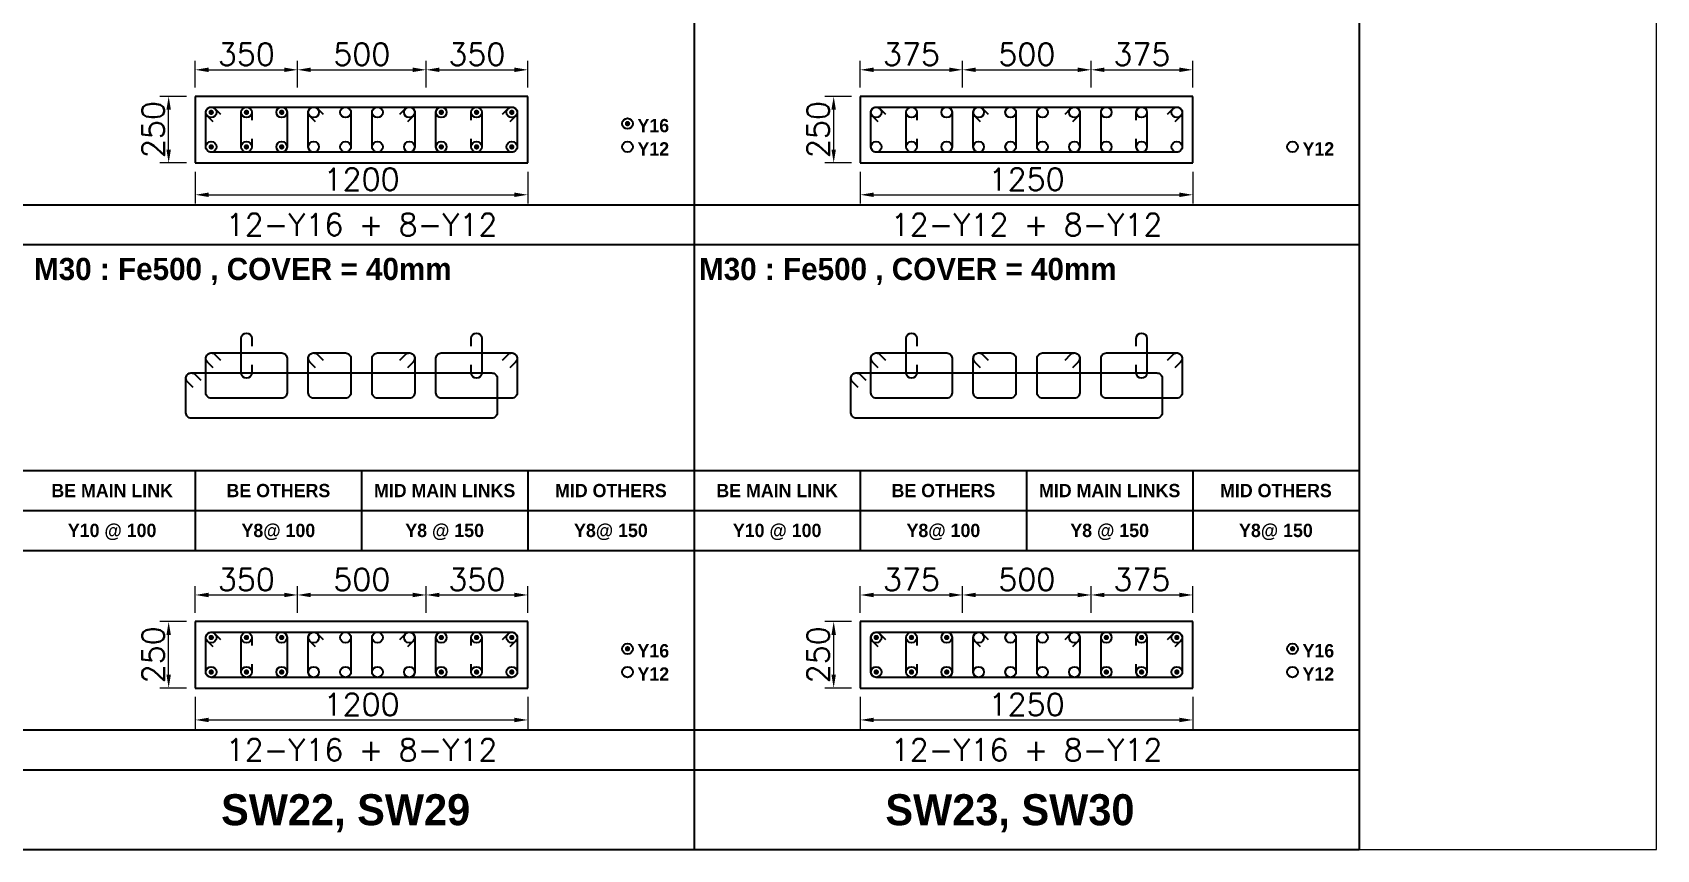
# Model space of a CAD drawing. Header units: millimetres. Extents: x -28707963 to -28231469, y 696001 to 896471.
# Drawn here: x -28260497 to -28242181, y 788796 to 798014 of the extents above; entities that cross this region are included whole.
import ezdxf
from ezdxf.enums import TextEntityAlignment as Align

# ---------------------------------------------------------------- set-up
doc = ezdxf.new("R2010")
doc.units = ezdxf.units.MM
doc.header["$MEASUREMENT"] = 0
doc.header["$PDMODE"] = 34
doc.header["$PDSIZE"] = -8
doc.layers.get('0').update_dxf_attribs({"lineweight": 5})
for name, color, linetype in [('09 COL TEXT-SCH', 2, 'Continuous'), ('14 REINF', 6, 'Continuous'), ('22 TABLE FRAME', 5, 'Continuous'), ('23 STIRRUPS', 5, 'Continuous'), ('SUB TITLE', 3, 'Continuous'), ('TEXT', 4, 'Continuous')]:
    doc.layers.add(name, color=color, linetype=linetype)
doc.layers.add('19 COLUMN', color=1, linetype='Continuous', lineweight=25)
doc.styles.add('adani bold', font='')
doc.styles.add('ROMANS', font='simplex.shx')
doc.styles.get('adani bold').set_extended_font_data('Adani Bold', bold=True)
doc.dimstyles.new('D 50', dxfattribs={"dimscale": 100, "dimtxt": 3, "dimasz": 1.5, "dimexe": 1, "dimexo": 1, "dimgap": 0.5, "dimtad": 1, "dimdec": 0, "dimdsep": 46, "dimtxsty": 'ROMANS', "dimcen": 2.5, "dimclrd": 5, "dimclre": 5, "dimclrt": 4, "dimadec": 0, "dimazin": 0, "dimtfac": 1, "dimtdec": 0, "dimtmove": 0, "dimatfit": 3, "dimfxl": 1, "dimlwd": 0, "dimlwe": 0, "dimarcsym": 0})

# ---------------------------------------------------------------- blocks, each defined once
blk = doc.blocks.new('*D506')
at = {"color": 5, "lineweight": 0, "transparency": 16777216}
for p, q in [((-28258661, 790518), (-28258661, 790158)), ((-28254911, 790518), (-28254911, 790158)), ((-28258511, 790258), (-28255061, 790258))]:
    blk.add_line(p, q, dxfattribs=at)
at = {"color": 5, "transparency": 16777216}
for points in [[(-28258511, 790283), (-28258511, 790233), (-28258661, 790258)], [(-28255061, 790233), (-28255061, 790283), (-28254911, 790258)]]:
    blk.add_solid(points, dxfattribs=at)
at = {"layer": 'Defpoints', "color": 0, "transparency": 16777216}
for p in [(-28258661, 790618), (-28254911, 790618), (-28254911, 790258)]:
    blk.add_point(p, dxfattribs=at)
at = {"color": 4, "transparency": 16777216, "insert": (-28256786, 790433), "char_height": 250, "attachment_point": 5, "style": 'ROMANS'}
blk.add_mtext('1200', dxfattribs=at)
blk = doc.blocks.new('*D507')
at = {"color": 5, "lineweight": 0, "transparency": 16777216}
for p, q in [((-28258761, 791368), (-28259061, 791368)), ((-28258961, 790768), (-28258961, 791218)), ((-28258761, 790618), (-28259061, 790618))]:
    blk.add_line(p, q, dxfattribs=at)
at = {"color": 5, "transparency": 16777216}
for points in [[(-28258936, 791218), (-28258986, 791218), (-28258961, 791368)], [(-28258986, 790768), (-28258936, 790768), (-28258961, 790618)]]:
    blk.add_solid(points, dxfattribs=at)
at = {"layer": 'Defpoints', "color": 0, "transparency": 16777216}
for p in [(-28258961, 791368), (-28258661, 791368), (-28258661, 790618)]:
    blk.add_point(p, dxfattribs=at)
at = {"color": 4, "transparency": 16777216, "insert": (-28259136, 790993), "char_height": 250, "attachment_point": 5, "rotation": 90, "style": 'ROMANS'}
blk.add_mtext('250', dxfattribs=at)
blk = doc.blocks.new('*D508')
at = {"color": 5, "lineweight": 0, "transparency": 16777216}
for p, q in [((-28258661, 791468), (-28258661, 791768)), ((-28258511, 791668), (-28257658, 791668)), ((-28257508, 791468), (-28257508, 791768))]:
    blk.add_line(p, q, dxfattribs=at)
at = {"color": 5, "transparency": 16777216}
for points in [[(-28258511, 791693), (-28258511, 791643), (-28258661, 791668)], [(-28257658, 791643), (-28257658, 791693), (-28257508, 791668)]]:
    blk.add_solid(points, dxfattribs=at)
at = {"layer": 'Defpoints', "color": 0, "transparency": 16777216}
for p in [(-28257508, 791668), (-28258661, 791368), (-28257508, 791368)]:
    blk.add_point(p, dxfattribs=at)
at = {"color": 4, "transparency": 16777216, "insert": (-28258085, 791843), "char_height": 250, "attachment_point": 5, "style": 'ROMANS'}
blk.add_mtext('350', dxfattribs=at)
blk = doc.blocks.new('*D509')
at = {"color": 5, "lineweight": 0, "transparency": 16777216}
for p, q in [((-28257508, 791468), (-28257508, 791768)), ((-28257358, 791668), (-28256208, 791668)), ((-28256058, 791468), (-28256058, 791768))]:
    blk.add_line(p, q, dxfattribs=at)
at = {"color": 5, "transparency": 16777216}
for points in [[(-28257358, 791693), (-28257358, 791643), (-28257508, 791668)], [(-28256208, 791643), (-28256208, 791693), (-28256058, 791668)]]:
    blk.add_solid(points, dxfattribs=at)
at = {"layer": 'Defpoints', "color": 0, "transparency": 16777216}
for p in [(-28256058, 791668), (-28257508, 791368), (-28256058, 791368)]:
    blk.add_point(p, dxfattribs=at)
at = {"color": 4, "transparency": 16777216, "insert": (-28256783, 791843), "char_height": 250, "attachment_point": 5, "style": 'ROMANS'}
blk.add_mtext('500', dxfattribs=at)
blk = doc.blocks.new('*D510')
at = {"color": 5, "lineweight": 0, "transparency": 16777216}
for p, q in [((-28256058, 791468), (-28256058, 791768)), ((-28255908, 791668), (-28255061, 791668)), ((-28254911, 791468), (-28254911, 791768))]:
    blk.add_line(p, q, dxfattribs=at)
at = {"color": 5, "transparency": 16777216}
for points in [[(-28255908, 791693), (-28255908, 791643), (-28256058, 791668)], [(-28255061, 791643), (-28255061, 791693), (-28254911, 791668)]]:
    blk.add_solid(points, dxfattribs=at)
at = {"layer": 'Defpoints', "color": 0, "transparency": 16777216}
for p in [(-28254911, 791668), (-28256058, 791368), (-28254911, 791368)]:
    blk.add_point(p, dxfattribs=at)
at = {"color": 4, "transparency": 16777216, "insert": (-28255485, 791843), "char_height": 250, "attachment_point": 5, "style": 'ROMANS'}
blk.add_mtext('350', dxfattribs=at)
blk = doc.blocks.new('*D511')
at = {"color": 5, "lineweight": 0, "transparency": 16777216}
for p, q in [((-28258761, 797293), (-28259061, 797293)), ((-28258961, 796693), (-28258961, 797143)), ((-28258761, 796543), (-28259061, 796543))]:
    blk.add_line(p, q, dxfattribs=at)
at = {"color": 5, "transparency": 16777216}
for points in [[(-28258936, 797143), (-28258986, 797143), (-28258961, 797293)], [(-28258986, 796693), (-28258936, 796693), (-28258961, 796543)]]:
    blk.add_solid(points, dxfattribs=at)
at = {"layer": 'Defpoints', "color": 0, "transparency": 16777216}
for p in [(-28258961, 797293), (-28258661, 797293), (-28258661, 796543)]:
    blk.add_point(p, dxfattribs=at)
at = {"color": 4, "transparency": 16777216, "insert": (-28259136, 796918), "char_height": 250, "attachment_point": 5, "rotation": 90, "style": 'ROMANS'}
blk.add_mtext('250', dxfattribs=at)
blk = doc.blocks.new('*D515')
at = {"color": 5, "lineweight": 0, "transparency": 16777216}
for p, q in [((-28251161, 790518), (-28251161, 790158)), ((-28247411, 790518), (-28247411, 790158)), ((-28251011, 790258), (-28247561, 790258))]:
    blk.add_line(p, q, dxfattribs=at)
at = {"color": 5, "transparency": 16777216}
for points in [[(-28251011, 790283), (-28251011, 790233), (-28251161, 790258)], [(-28247561, 790233), (-28247561, 790283), (-28247411, 790258)]]:
    blk.add_solid(points, dxfattribs=at)
at = {"layer": 'Defpoints', "color": 0, "transparency": 16777216}
for p in [(-28251161, 790618), (-28247411, 790618), (-28247411, 790258)]:
    blk.add_point(p, dxfattribs=at)
at = {"color": 4, "transparency": 16777216, "insert": (-28249286, 790433), "char_height": 250, "attachment_point": 5, "style": 'ROMANS'}
blk.add_mtext('1250', dxfattribs=at)
blk = doc.blocks.new('*D516')
at = {"color": 5, "lineweight": 0, "transparency": 16777216}
for p, q in [((-28251261, 791368), (-28251561, 791368)), ((-28251461, 790768), (-28251461, 791218)), ((-28251261, 790618), (-28251561, 790618))]:
    blk.add_line(p, q, dxfattribs=at)
at = {"color": 5, "transparency": 16777216}
for points in [[(-28251436, 791218), (-28251486, 791218), (-28251461, 791368)], [(-28251486, 790768), (-28251436, 790768), (-28251461, 790618)]]:
    blk.add_solid(points, dxfattribs=at)
at = {"layer": 'Defpoints', "color": 0, "transparency": 16777216}
for p in [(-28251461, 791368), (-28251161, 791368), (-28251161, 790618)]:
    blk.add_point(p, dxfattribs=at)
at = {"color": 4, "transparency": 16777216, "insert": (-28251636, 790993), "char_height": 250, "attachment_point": 5, "rotation": 90, "style": 'ROMANS'}
blk.add_mtext('250', dxfattribs=at)
blk = doc.blocks.new('*D517')
at = {"color": 5, "lineweight": 0, "transparency": 16777216}
for p, q in [((-28251161, 796443), (-28251161, 796083)), ((-28247411, 796443), (-28247411, 796083)), ((-28251011, 796183), (-28247561, 796183))]:
    blk.add_line(p, q, dxfattribs=at)
at = {"color": 5, "transparency": 16777216}
for points in [[(-28251011, 796208), (-28251011, 796158), (-28251161, 796183)], [(-28247561, 796158), (-28247561, 796208), (-28247411, 796183)]]:
    blk.add_solid(points, dxfattribs=at)
at = {"layer": 'Defpoints', "color": 0, "transparency": 16777216}
for p in [(-28251161, 796543), (-28247411, 796543), (-28247411, 796183)]:
    blk.add_point(p, dxfattribs=at)
at = {"color": 4, "transparency": 16777216, "insert": (-28249286, 796358), "char_height": 250, "attachment_point": 5, "style": 'ROMANS'}
blk.add_mtext('1250', dxfattribs=at)
blk = doc.blocks.new('*D518')
at = {"color": 5, "lineweight": 0, "transparency": 16777216}
for p, q in [((-28251261, 797293), (-28251561, 797293)), ((-28251461, 796693), (-28251461, 797143)), ((-28251261, 796543), (-28251561, 796543))]:
    blk.add_line(p, q, dxfattribs=at)
at = {"color": 5, "transparency": 16777216}
for points in [[(-28251436, 797143), (-28251486, 797143), (-28251461, 797293)], [(-28251486, 796693), (-28251436, 796693), (-28251461, 796543)]]:
    blk.add_solid(points, dxfattribs=at)
at = {"layer": 'Defpoints', "color": 0, "transparency": 16777216}
for p in [(-28251461, 797293), (-28251161, 797293), (-28251161, 796543)]:
    blk.add_point(p, dxfattribs=at)
at = {"color": 4, "transparency": 16777216, "insert": (-28251636, 796918), "char_height": 250, "attachment_point": 5, "rotation": 90, "style": 'ROMANS'}
blk.add_mtext('250', dxfattribs=at)
blk = doc.blocks.new('*D184')
at = {"color": 5, "lineweight": 0, "transparency": 16777216}
for p, q in [((-28251161, 791468), (-28251161, 791768)), ((-28251011, 791668), (-28250158, 791668)), ((-28250008, 791468), (-28250008, 791768))]:
    blk.add_line(p, q, dxfattribs=at)
at = {"color": 5, "transparency": 16777216}
for points in [[(-28251011, 791693), (-28251011, 791643), (-28251161, 791668)], [(-28250158, 791643), (-28250158, 791693), (-28250008, 791668)]]:
    blk.add_solid(points, dxfattribs=at)
at = {"layer": 'Defpoints', "color": 0, "transparency": 16777216}
for p in [(-28250008, 791668), (-28251161, 791368), (-28250008, 791368)]:
    blk.add_point(p, dxfattribs=at)
at = {"color": 4, "transparency": 16777216, "insert": (-28250585, 791843), "char_height": 250, "attachment_point": 5, "style": 'ROMANS'}
blk.add_mtext('375', dxfattribs=at)
blk = doc.blocks.new('*D185')
at = {"color": 5, "lineweight": 0, "transparency": 16777216}
for p, q in [((-28250008, 791468), (-28250008, 791768)), ((-28249858, 791668), (-28248708, 791668)), ((-28248558, 791468), (-28248558, 791768))]:
    blk.add_line(p, q, dxfattribs=at)
at = {"color": 5, "transparency": 16777216}
for points in [[(-28249858, 791693), (-28249858, 791643), (-28250008, 791668)], [(-28248708, 791643), (-28248708, 791693), (-28248558, 791668)]]:
    blk.add_solid(points, dxfattribs=at)
at = {"layer": 'Defpoints', "color": 0, "transparency": 16777216}
for p in [(-28248558, 791668), (-28250008, 791368), (-28248558, 791368)]:
    blk.add_point(p, dxfattribs=at)
at = {"color": 4, "transparency": 16777216, "insert": (-28249283, 791843), "char_height": 250, "attachment_point": 5, "style": 'ROMANS'}
blk.add_mtext('500', dxfattribs=at)
blk = doc.blocks.new('*D186')
at = {"color": 5, "lineweight": 0, "transparency": 16777216}
for p, q in [((-28248558, 791468), (-28248558, 791768)), ((-28248408, 791668), (-28247561, 791668)), ((-28247411, 791468), (-28247411, 791768))]:
    blk.add_line(p, q, dxfattribs=at)
at = {"color": 5, "transparency": 16777216}
for points in [[(-28248408, 791693), (-28248408, 791643), (-28248558, 791668)], [(-28247561, 791643), (-28247561, 791693), (-28247411, 791668)]]:
    blk.add_solid(points, dxfattribs=at)
at = {"layer": 'Defpoints', "color": 0, "transparency": 16777216}
for p in [(-28247411, 791668), (-28248558, 791368), (-28247411, 791368)]:
    blk.add_point(p, dxfattribs=at)
at = {"color": 4, "transparency": 16777216, "insert": (-28247985, 791843), "char_height": 250, "attachment_point": 5, "style": 'ROMANS'}
blk.add_mtext('375', dxfattribs=at)
blk = doc.blocks.new('*D187')
at = {"color": 5, "lineweight": 0, "transparency": 16777216}
for p, q in [((-28251161, 797393), (-28251161, 797693)), ((-28250008, 797393), (-28250008, 797693)), ((-28251011, 797593), (-28250158, 797593))]:
    blk.add_line(p, q, dxfattribs=at)
at = {"color": 5, "transparency": 16777216}
for points in [[(-28251011, 797618), (-28251011, 797568), (-28251161, 797593)], [(-28250158, 797568), (-28250158, 797618), (-28250008, 797593)]]:
    blk.add_solid(points, dxfattribs=at)
at = {"layer": 'Defpoints', "color": 0, "transparency": 16777216}
for p in [(-28250008, 797593), (-28251161, 797293), (-28250008, 797293)]:
    blk.add_point(p, dxfattribs=at)
at = {"color": 4, "transparency": 16777216, "insert": (-28250585, 797768), "char_height": 250, "attachment_point": 5, "style": 'ROMANS'}
blk.add_mtext('375', dxfattribs=at)
blk = doc.blocks.new('*D188')
at = {"color": 5, "lineweight": 0, "transparency": 16777216}
for p, q in [((-28250008, 797393), (-28250008, 797693)), ((-28248558, 797393), (-28248558, 797693)), ((-28249858, 797593), (-28248708, 797593))]:
    blk.add_line(p, q, dxfattribs=at)
at = {"color": 5, "transparency": 16777216}
for points in [[(-28249858, 797618), (-28249858, 797568), (-28250008, 797593)], [(-28248708, 797568), (-28248708, 797618), (-28248558, 797593)]]:
    blk.add_solid(points, dxfattribs=at)
at = {"layer": 'Defpoints', "color": 0, "transparency": 16777216}
for p in [(-28248558, 797593), (-28250008, 797293), (-28248558, 797293)]:
    blk.add_point(p, dxfattribs=at)
at = {"color": 4, "transparency": 16777216, "insert": (-28249283, 797768), "char_height": 250, "attachment_point": 5, "style": 'ROMANS'}
blk.add_mtext('500', dxfattribs=at)
blk = doc.blocks.new('*D189')
at = {"color": 5, "lineweight": 0, "transparency": 16777216}
for p, q in [((-28248558, 797393), (-28248558, 797693)), ((-28247411, 797393), (-28247411, 797693)), ((-28248408, 797593), (-28247561, 797593))]:
    blk.add_line(p, q, dxfattribs=at)
at = {"color": 5, "transparency": 16777216}
for points in [[(-28248408, 797618), (-28248408, 797568), (-28248558, 797593)], [(-28247561, 797568), (-28247561, 797618), (-28247411, 797593)]]:
    blk.add_solid(points, dxfattribs=at)
at = {"layer": 'Defpoints', "color": 0, "transparency": 16777216}
for p in [(-28247411, 797593), (-28248558, 797293), (-28247411, 797293)]:
    blk.add_point(p, dxfattribs=at)
at = {"color": 4, "transparency": 16777216, "insert": (-28247985, 797768), "char_height": 250, "attachment_point": 5, "style": 'ROMANS'}
blk.add_mtext('375', dxfattribs=at)
blk = doc.blocks.new('*D690')
at = {"color": 5, "lineweight": 0, "transparency": 16777216}
for p, q in [((-28258661, 796443), (-28258661, 796083)), ((-28254911, 796443), (-28254911, 796083)), ((-28258511, 796183), (-28255061, 796183))]:
    blk.add_line(p, q, dxfattribs=at)
at = {"color": 5, "transparency": 16777216}
for points in [[(-28258511, 796208), (-28258511, 796158), (-28258661, 796183)], [(-28255061, 796158), (-28255061, 796208), (-28254911, 796183)]]:
    blk.add_solid(points, dxfattribs=at)
at = {"layer": 'Defpoints', "color": 0, "transparency": 16777216}
for p in [(-28258661, 796543), (-28254911, 796543), (-28254911, 796183)]:
    blk.add_point(p, dxfattribs=at)
at = {"color": 4, "transparency": 16777216, "insert": (-28256786, 796358), "char_height": 250, "attachment_point": 5, "style": 'ROMANS'}
blk.add_mtext('1200', dxfattribs=at)
blk = doc.blocks.new('*D691')
at = {"color": 5, "lineweight": 0, "transparency": 16777216}
for p, q in [((-28258661, 797393), (-28258661, 797693)), ((-28257508, 797393), (-28257508, 797693)), ((-28258511, 797593), (-28257658, 797593))]:
    blk.add_line(p, q, dxfattribs=at)
at = {"color": 5, "transparency": 16777216}
for points in [[(-28258511, 797618), (-28258511, 797568), (-28258661, 797593)], [(-28257658, 797568), (-28257658, 797618), (-28257508, 797593)]]:
    blk.add_solid(points, dxfattribs=at)
at = {"layer": 'Defpoints', "color": 0, "transparency": 16777216}
for p in [(-28257508, 797593), (-28258661, 797293), (-28257508, 797293)]:
    blk.add_point(p, dxfattribs=at)
at = {"color": 4, "transparency": 16777216, "insert": (-28258085, 797768), "char_height": 250, "attachment_point": 5, "style": 'ROMANS'}
blk.add_mtext('350', dxfattribs=at)
blk = doc.blocks.new('*D692')
at = {"color": 5, "lineweight": 0, "transparency": 16777216}
for p, q in [((-28257508, 797393), (-28257508, 797693)), ((-28256058, 797393), (-28256058, 797693)), ((-28257358, 797593), (-28256208, 797593))]:
    blk.add_line(p, q, dxfattribs=at)
at = {"color": 5, "transparency": 16777216}
for points in [[(-28257358, 797618), (-28257358, 797568), (-28257508, 797593)], [(-28256208, 797568), (-28256208, 797618), (-28256058, 797593)]]:
    blk.add_solid(points, dxfattribs=at)
at = {"layer": 'Defpoints', "color": 0, "transparency": 16777216}
for p in [(-28256058, 797593), (-28257508, 797293), (-28256058, 797293)]:
    blk.add_point(p, dxfattribs=at)
at = {"color": 4, "transparency": 16777216, "insert": (-28256783, 797768), "char_height": 250, "attachment_point": 5, "style": 'ROMANS'}
blk.add_mtext('500', dxfattribs=at)
blk = doc.blocks.new('*D693')
at = {"color": 5, "lineweight": 0, "transparency": 16777216}
for p, q in [((-28256058, 797393), (-28256058, 797693)), ((-28254911, 797393), (-28254911, 797693)), ((-28255908, 797593), (-28255061, 797593))]:
    blk.add_line(p, q, dxfattribs=at)
at = {"color": 5, "transparency": 16777216}
for points in [[(-28255908, 797618), (-28255908, 797568), (-28256058, 797593)], [(-28255061, 797568), (-28255061, 797618), (-28254911, 797593)]]:
    blk.add_solid(points, dxfattribs=at)
at = {"layer": 'Defpoints', "color": 0, "transparency": 16777216}
for p in [(-28254911, 797593), (-28256058, 797293), (-28254911, 797293)]:
    blk.add_point(p, dxfattribs=at)
at = {"color": 4, "transparency": 16777216, "insert": (-28255485, 797768), "char_height": 250, "attachment_point": 5, "style": 'ROMANS'}
blk.add_mtext('350', dxfattribs=at)

msp = doc.modelspace()

# ---------------------------------------------------------------- linework, layer by layer
msp.add_lwpolyline([(-28341538.8, 788796.2), (-28242181.2, 788796.2), (-28242181.2, 874671.2), (-28341538.8, 874671.2)], close=True)
at = {"layer": '14 REINF', "color": 6, "const_width": 30}
for points in [[(-28258496.1, 797113.4, 1), (-28258466.1, 797113.4, 1)], [(-28258098.6, 797113.4, 1), (-28258068.6, 797113.4, 1)], [(-28257701.1, 797113.4, 1), (-28257671.1, 797113.4, 1)], [(-28255901.1, 797113.4, 1), (-28255871.1, 797113.4, 1)], [(-28255503.6, 797113.4, 1), (-28255473.6, 797113.4, 1)], [(-28255106.1, 797113.4, 1), (-28255076.1, 797113.4, 1)], [(-28253801.1, 796985.9, 1), (-28253771.1, 796985.9, 1)], [(-28258496.1, 796723.4, 1), (-28258466.1, 796723.4, 1)], [(-28258098.6, 796723.4, 1), (-28258068.6, 796723.4, 1)], [(-28257701.1, 796723.4, 1), (-28257671.1, 796723.4, 1)], [(-28255901.1, 796723.4, 1), (-28255871.1, 796723.4, 1)], [(-28255503.6, 796723.4, 1), (-28255473.6, 796723.4, 1)], [(-28255106.1, 796723.4, 1), (-28255076.1, 796723.4, 1)], [(-28258496.1, 791188.4, 1), (-28258466.1, 791188.4, 1)], [(-28258098.6, 791188.4, 1), (-28258068.6, 791188.4, 1)], [(-28257701.1, 791188.4, 1), (-28257671.1, 791188.4, 1)], [(-28255901.1, 791188.4, 1), (-28255871.1, 791188.4, 1)], [(-28255503.6, 791188.4, 1), (-28255473.6, 791188.4, 1)], [(-28255106.1, 791188.4, 1), (-28255076.1, 791188.4, 1)], [(-28253801.1, 791060.9, 1), (-28253771.1, 791060.9, 1)], [(-28250996.1, 791188.4, 1), (-28250966.1, 791188.4, 1)], [(-28250598.6, 791188.4, 1), (-28250568.6, 791188.4, 1)], [(-28250201.1, 791188.4, 1), (-28250171.1, 791188.4, 1)], [(-28248401.1, 791188.4, 1), (-28248371.1, 791188.4, 1)], [(-28248003.6, 791188.4, 1), (-28247973.6, 791188.4, 1)], [(-28247606.1, 791188.4, 1), (-28247576.1, 791188.4, 1)], [(-28246301.1, 791060.9, 1), (-28246271.1, 791060.9, 1)], [(-28258496.1, 790798.4, 1), (-28258466.1, 790798.4, 1)], [(-28258098.6, 790798.4, 1), (-28258068.6, 790798.4, 1)], [(-28257701.1, 790798.4, 1), (-28257671.1, 790798.4, 1)], [(-28255901.1, 790798.4, 1), (-28255871.1, 790798.4, 1)], [(-28255503.6, 790798.4, 1), (-28255473.6, 790798.4, 1)], [(-28255106.1, 790798.4, 1), (-28255076.1, 790798.4, 1)], [(-28250996.1, 790798.4, 1), (-28250966.1, 790798.4, 1)], [(-28250598.6, 790798.4, 1), (-28250568.6, 790798.4, 1)], [(-28250201.1, 790798.4, 1), (-28250171.1, 790798.4, 1)], [(-28248401.1, 790798.4, 1), (-28248371.1, 790798.4, 1)], [(-28248003.6, 790798.4, 1), (-28247973.6, 790798.4, 1)], [(-28247606.1, 790798.4, 1), (-28247576.1, 790798.4, 1)]]:
    msp.add_lwpolyline(points, format="xyb", close=True, dxfattribs=at)
at = {"layer": '14 REINF', "color": 6}
for centre in [(-28258481.1, 797113.4), (-28258083.6, 797113.4), (-28257686.1, 797113.4), (-28257326.1, 797113.4), (-28256966.1, 797113.4), (-28256606.1, 797113.4), (-28256246.1, 797113.4), (-28255886.1, 797113.4), (-28255488.6, 797113.4), (-28255091.1, 797113.4), (-28250981.1, 797113.4), (-28250583.6, 797113.4), (-28250186.1, 797113.4), (-28249826.1, 797113.4), (-28249466.1, 797113.4), (-28249106.1, 797113.4), (-28248746.1, 797113.4), (-28248386.1, 797113.4), (-28247988.6, 797113.4), (-28247591.1, 797113.4), (-28253786.1, 796985.9), (-28258481.1, 796723.4), (-28258083.6, 796723.4), (-28257686.1, 796723.4), (-28257326.1, 796723.4), (-28256966.1, 796723.4), (-28256606.1, 796723.4), (-28256246.1, 796723.4), (-28255886.1, 796723.4), (-28255488.6, 796723.4), (-28255091.1, 796723.4), (-28253786.1, 796723.4), (-28250981.1, 796723.4), (-28250583.6, 796723.4), (-28250186.1, 796723.4), (-28249826.1, 796723.4), (-28249466.1, 796723.4), (-28249106.1, 796723.4), (-28248746.1, 796723.4), (-28248386.1, 796723.4), (-28247988.6, 796723.4), (-28247591.1, 796723.4), (-28246286.1, 796723.4), (-28258481.1, 791188.4), (-28258083.6, 791188.4), (-28257686.1, 791188.4), (-28257326.1, 791188.4), (-28256966.1, 791188.4), (-28256606.1, 791188.4), (-28256246.1, 791188.4), (-28255886.1, 791188.4), (-28255488.6, 791188.4), (-28255091.1, 791188.4), (-28250981.1, 791188.4), (-28250583.6, 791188.4), (-28250186.1, 791188.4), (-28249826.1, 791188.4), (-28249466.1, 791188.4), (-28249106.1, 791188.4), (-28248746.1, 791188.4), (-28248386.1, 791188.4), (-28247988.6, 791188.4), (-28247591.1, 791188.4), (-28253786.1, 791060.9), (-28246286.1, 791060.9), (-28258481.1, 790798.4), (-28258083.6, 790798.4), (-28257686.1, 790798.4), (-28257326.1, 790798.4), (-28256966.1, 790798.4), (-28256606.1, 790798.4), (-28256246.1, 790798.4), (-28255886.1, 790798.4), (-28255488.6, 790798.4), (-28255091.1, 790798.4), (-28253786.1, 790798.4), (-28250981.1, 790798.4), (-28250583.6, 790798.4), (-28250186.1, 790798.4), (-28249826.1, 790798.4), (-28249466.1, 790798.4), (-28249106.1, 790798.4), (-28248746.1, 790798.4), (-28248386.1, 790798.4), (-28247988.6, 790798.4), (-28247591.1, 790798.4), (-28246286.1, 790798.4)]:
    msp.add_circle(centre, 60, dxfattribs=at)
at = {"layer": '19 COLUMN', "color": 4}
for points in [[(-28254911.1, 797293.4), (-28258661.1, 797293.4)], [(-28258661.1, 797293.4), (-28258661.1, 796543.4)], [(-28254911.1, 796543.4), (-28254911.1, 797293.4)], [(-28247411.1, 797293.4), (-28251161.1, 797293.4)], [(-28251161.1, 797293.4), (-28251161.1, 796543.4)], [(-28247411.1, 796543.4), (-28247411.1, 797293.4)], [(-28258661.1, 796543.4), (-28254911.1, 796543.4)], [(-28251161.1, 796543.4), (-28247411.1, 796543.4)], [(-28254911.1, 791368.4), (-28258661.1, 791368.4)], [(-28258661.1, 791368.4), (-28258661.1, 790618.4)], [(-28254911.1, 790618.4), (-28254911.1, 791368.4)], [(-28247411.1, 791368.4), (-28251161.1, 791368.4)], [(-28251161.1, 791368.4), (-28251161.1, 790618.4)], [(-28247411.1, 790618.4), (-28247411.1, 791368.4)], [(-28258661.1, 790618.4), (-28254911.1, 790618.4)], [(-28251161.1, 790618.4), (-28247411.1, 790618.4)]]:
    msp.add_lwpolyline(points, dxfattribs=at)
at = {"layer": '22 TABLE FRAME', "color": 5, "linetype": 'Continuous'}
for p, q in [((-28253036.1, 863421.2), (-28253036.1, 788796.2)), ((-28245536.1, 863421.2), (-28245536.1, 788796.2)), ((-28330286.1, 796071.2), (-28245536.1, 796071.2)), ((-28334786.1, 795621.2), (-28245536.1, 795621.2)), ((-28330286.1, 793071.2), (-28245536.1, 793071.2)), ((-28258661.1, 793071.2), (-28258661.1, 792171.2)), ((-28256786.1, 793071.2), (-28256786.1, 792171.2)), ((-28254911.1, 793071.2), (-28254911.1, 792171.2)), ((-28251161.1, 793071.2), (-28251161.1, 792171.2)), ((-28249286.1, 793071.2), (-28249286.1, 792171.2)), ((-28247411.1, 793071.2), (-28247411.1, 792171.2)), ((-28330286.1, 792621.2), (-28245536.1, 792621.2)), ((-28330286.1, 792171.2), (-28245536.1, 792171.2)), ((-28330286.1, 790146.2), (-28245536.1, 790146.2)), ((-28334786.1, 789696.2), (-28245536.1, 789696.2)), ((-28334786.1, 788796.2), (-28245536.1, 788796.2)), ((-28334786.1, 788796.2), (-28245536.1, 788796.2))]:
    msp.add_line(p, q, dxfattribs=at)
at = {"layer": '23 STIRRUPS', "color": 5}
for points in [[(-28258459.9, 797007.3), (-28258523.5, 797070.9, -0.668178), (-28258481.1, 797173.4), (-28255091.1, 797173.4, -0.4142136), (-28255031.1, 797113.4), (-28255031.1, 796723.4, -0.4142136), (-28255091.1, 796663.4), (-28258481.1, 796663.4, -0.4142136), (-28258541.1, 796723.4), (-28258541.1, 797113.4, -0.6681793), (-28258438.7, 797155.8), (-28258375, 797092.1)], [(-28258459.9, 797007.3), (-28258523.5, 797070.9, -0.668178), (-28258481.1, 797173.4), (-28257686.1, 797173.4, -0.4142136), (-28257626.1, 797113.4), (-28257626.1, 796723.4, -0.4142136), (-28257686.1, 796663.4), (-28258481.1, 796663.4, -0.4142136), (-28258541.1, 796723.4), (-28258541.1, 797113.4, -0.6681793), (-28258438.7, 797155.8), (-28258375, 797092.1)], [(-28258023.6, 796813.4), (-28258023.6, 796723.4, -1), (-28258143.6, 796723.4), (-28258143.6, 797113.4, -1), (-28258023.6, 797113.4), (-28258023.6, 797023.4)], [(-28257304.9, 797007.3), (-28257368.5, 797070.9, -0.668178), (-28257326.1, 797173.4), (-28256966.1, 797173.4, -0.4142136), (-28256906.1, 797113.4), (-28256906.1, 796723.4, -0.4142136), (-28256966.1, 796663.4), (-28257326.1, 796663.4, -0.4142136), (-28257386.1, 796723.4), (-28257386.1, 797113.4, -0.6681793), (-28257283.7, 797155.8), (-28257220, 797092.1)], [(-28256352.2, 797092.1), (-28256288.5, 797155.8, -0.6681793), (-28256186.1, 797113.4), (-28256186.1, 796723.4, -0.4142136), (-28256246.1, 796663.4), (-28256606.1, 796663.4, -0.4142136), (-28256666.1, 796723.4), (-28256666.1, 797113.4, -0.4142136), (-28256606.1, 797173.4), (-28256246.1, 797173.4, -0.668178), (-28256203.7, 797070.9), (-28256267.3, 797007.3)], [(-28255197.2, 797092.1), (-28255133.5, 797155.8, -0.6681793), (-28255031.1, 797113.4), (-28255031.1, 796723.4, -0.4142136), (-28255091.1, 796663.4), (-28255886.1, 796663.4, -0.4142136), (-28255946.1, 796723.4), (-28255946.1, 797113.4, -0.4142136), (-28255886.1, 797173.4), (-28255091.1, 797173.4, -0.668178), (-28255048.7, 797070.9), (-28255112.3, 797007.3)], [(-28255548.6, 797023.4), (-28255548.6, 797113.4, -1), (-28255428.6, 797113.4), (-28255428.6, 796723.4, -1), (-28255548.6, 796723.4), (-28255548.6, 796813.4)], [(-28250959.9, 797007.3), (-28251023.5, 797070.9, -0.668178), (-28250981.1, 797173.4), (-28247591.1, 797173.4, -0.4142136), (-28247531.1, 797113.4), (-28247531.1, 796723.4, -0.4142136), (-28247591.1, 796663.4), (-28250981.1, 796663.4, -0.4142136), (-28251041.1, 796723.4), (-28251041.1, 797113.4, -0.6681793), (-28250938.7, 797155.8), (-28250875, 797092.1)], [(-28250959.9, 797007.3), (-28251023.5, 797070.9, -0.668178), (-28250981.1, 797173.4), (-28250186.1, 797173.4, -0.4142136), (-28250126.1, 797113.4), (-28250126.1, 796723.4, -0.4142136), (-28250186.1, 796663.4), (-28250981.1, 796663.4, -0.4142136), (-28251041.1, 796723.4), (-28251041.1, 797113.4, -0.6681793), (-28250938.7, 797155.8), (-28250875, 797092.1)], [(-28250523.6, 796813.4), (-28250523.6, 796723.4, -1), (-28250643.6, 796723.4), (-28250643.6, 797113.4, -1), (-28250523.6, 797113.4), (-28250523.6, 797023.4)], [(-28249804.9, 797007.3), (-28249868.5, 797070.9, -0.668178), (-28249826.1, 797173.4), (-28249466.1, 797173.4, -0.4142136), (-28249406.1, 797113.4), (-28249406.1, 796723.4, -0.4142136), (-28249466.1, 796663.4), (-28249826.1, 796663.4, -0.4142136), (-28249886.1, 796723.4), (-28249886.1, 797113.4, -0.6681793), (-28249783.7, 797155.8), (-28249720, 797092.1)], [(-28248852.2, 797092.1), (-28248788.5, 797155.8, -0.6681793), (-28248686.1, 797113.4), (-28248686.1, 796723.4, -0.4142136), (-28248746.1, 796663.4), (-28249106.1, 796663.4, -0.4142136), (-28249166.1, 796723.4), (-28249166.1, 797113.4, -0.4142136), (-28249106.1, 797173.4), (-28248746.1, 797173.4, -0.668178), (-28248703.7, 797070.9), (-28248767.3, 797007.3)], [(-28247697.2, 797092.1), (-28247633.5, 797155.8, -0.6681793), (-28247531.1, 797113.4), (-28247531.1, 796723.4, -0.4142136), (-28247591.1, 796663.4), (-28248386.1, 796663.4, -0.4142136), (-28248446.1, 796723.4), (-28248446.1, 797113.4, -0.4142136), (-28248386.1, 797173.4), (-28247591.1, 797173.4, -0.668178), (-28247548.7, 797070.9), (-28247612.3, 797007.3)], [(-28248048.6, 797023.4), (-28248048.6, 797113.4, -1), (-28247928.6, 797113.4), (-28247928.6, 796723.4, -1), (-28248048.6, 796723.4), (-28248048.6, 796813.4)], [(-28258023.6, 794263.4), (-28258023.6, 794173.4, -1), (-28258143.6, 794173.4), (-28258143.6, 794563.4, -1), (-28258023.6, 794563.4), (-28258023.6, 794473.4)], [(-28255548.6, 794473.4), (-28255548.6, 794563.4, -1), (-28255428.6, 794563.4), (-28255428.6, 794173.4, -1), (-28255548.6, 794173.4), (-28255548.6, 794263.4)], [(-28250523.6, 794263.4), (-28250523.6, 794173.4, -1), (-28250643.6, 794173.4), (-28250643.6, 794563.4, -1), (-28250523.6, 794563.4), (-28250523.6, 794473.4)], [(-28248048.6, 794473.4), (-28248048.6, 794563.4, -1), (-28247928.6, 794563.4), (-28247928.6, 794173.4, -1), (-28248048.6, 794173.4), (-28248048.6, 794263.4)], [(-28258459.9, 794232.3), (-28258523.5, 794295.9, -0.668178), (-28258481.1, 794398.4), (-28257686.1, 794398.4, -0.4142136), (-28257626.1, 794338.4), (-28257626.1, 793948.4, -0.4142136), (-28257686.1, 793888.4), (-28258481.1, 793888.4, -0.4142136), (-28258541.1, 793948.4), (-28258541.1, 794338.4, -0.6681793), (-28258438.7, 794380.8), (-28258375, 794317.1)], [(-28257304.9, 794232.3), (-28257368.5, 794295.9, -0.668178), (-28257326.1, 794398.4), (-28256966.1, 794398.4, -0.4142136), (-28256906.1, 794338.4), (-28256906.1, 793948.4, -0.4142136), (-28256966.1, 793888.4), (-28257326.1, 793888.4, -0.4142136), (-28257386.1, 793948.4), (-28257386.1, 794338.4, -0.6681793), (-28257283.7, 794380.8), (-28257220, 794317.1)], [(-28256352.2, 794317.1), (-28256288.5, 794380.8, -0.6681793), (-28256186.1, 794338.4), (-28256186.1, 793948.4, -0.4142136), (-28256246.1, 793888.4), (-28256606.1, 793888.4, -0.4142136), (-28256666.1, 793948.4), (-28256666.1, 794338.4, -0.4142136), (-28256606.1, 794398.4), (-28256246.1, 794398.4, -0.668178), (-28256203.7, 794295.9), (-28256267.3, 794232.3)], [(-28255197.2, 794317.1), (-28255133.5, 794380.8, -0.6681793), (-28255031.1, 794338.4), (-28255031.1, 793948.4, -0.4142136), (-28255091.1, 793888.4), (-28255886.1, 793888.4, -0.4142136), (-28255946.1, 793948.4), (-28255946.1, 794338.4, -0.4142136), (-28255886.1, 794398.4), (-28255091.1, 794398.4, -0.668178), (-28255048.7, 794295.9), (-28255112.3, 794232.3)], [(-28250959.9, 794232.3), (-28251023.5, 794295.9, -0.668178), (-28250981.1, 794398.4), (-28250186.1, 794398.4, -0.4142136), (-28250126.1, 794338.4), (-28250126.1, 793948.4, -0.4142136), (-28250186.1, 793888.4), (-28250981.1, 793888.4, -0.4142136), (-28251041.1, 793948.4), (-28251041.1, 794338.4, -0.6681793), (-28250938.7, 794380.8), (-28250875, 794317.1)], [(-28249804.9, 794232.3), (-28249868.5, 794295.9, -0.668178), (-28249826.1, 794398.4), (-28249466.1, 794398.4, -0.4142136), (-28249406.1, 794338.4), (-28249406.1, 793948.4, -0.4142136), (-28249466.1, 793888.4), (-28249826.1, 793888.4, -0.4142136), (-28249886.1, 793948.4), (-28249886.1, 794338.4, -0.6681793), (-28249783.7, 794380.8), (-28249720, 794317.1)], [(-28248852.2, 794317.1), (-28248788.5, 794380.8, -0.6681793), (-28248686.1, 794338.4), (-28248686.1, 793948.4, -0.4142136), (-28248746.1, 793888.4), (-28249106.1, 793888.4, -0.4142136), (-28249166.1, 793948.4), (-28249166.1, 794338.4, -0.4142136), (-28249106.1, 794398.4), (-28248746.1, 794398.4, -0.668178), (-28248703.7, 794295.9), (-28248767.3, 794232.3)], [(-28247697.2, 794317.1), (-28247633.5, 794380.8, -0.6681793), (-28247531.1, 794338.4), (-28247531.1, 793948.4, -0.4142136), (-28247591.1, 793888.4), (-28248386.1, 793888.4, -0.4142136), (-28248446.1, 793948.4), (-28248446.1, 794338.4, -0.4142136), (-28248386.1, 794398.4), (-28247591.1, 794398.4, -0.668178), (-28247548.7, 794295.9), (-28247612.3, 794232.3)], [(-28258684.9, 794007.3), (-28258748.5, 794070.9, -0.668178), (-28258706.1, 794173.4), (-28255316.1, 794173.4, -0.4142136), (-28255256.1, 794113.4), (-28255256.1, 793723.4, -0.4142136), (-28255316.1, 793663.4), (-28258706.1, 793663.4, -0.4142136), (-28258766.1, 793723.4), (-28258766.1, 794113.4, -0.6681793), (-28258663.7, 794155.8), (-28258600, 794092.1)], [(-28251184.9, 794007.3), (-28251248.5, 794070.9, -0.668178), (-28251206.1, 794173.4), (-28247816.1, 794173.4, -0.4142136), (-28247756.1, 794113.4), (-28247756.1, 793723.4, -0.4142136), (-28247816.1, 793663.4), (-28251206.1, 793663.4, -0.4142136), (-28251266.1, 793723.4), (-28251266.1, 794113.4, -0.6681793), (-28251163.7, 794155.8), (-28251100, 794092.1)], [(-28258459.9, 791082.3), (-28258523.5, 791145.9, -0.668178), (-28258481.1, 791248.4), (-28255091.1, 791248.4, -0.4142136), (-28255031.1, 791188.4), (-28255031.1, 790798.4, -0.4142136), (-28255091.1, 790738.4), (-28258481.1, 790738.4, -0.4142136), (-28258541.1, 790798.4), (-28258541.1, 791188.4, -0.6681793), (-28258438.7, 791230.8), (-28258375, 791167.1)], [(-28258459.9, 791082.3), (-28258523.5, 791145.9, -0.668178), (-28258481.1, 791248.4), (-28257686.1, 791248.4, -0.4142136), (-28257626.1, 791188.4), (-28257626.1, 790798.4, -0.4142136), (-28257686.1, 790738.4), (-28258481.1, 790738.4, -0.4142136), (-28258541.1, 790798.4), (-28258541.1, 791188.4, -0.6681793), (-28258438.7, 791230.8), (-28258375, 791167.1)], [(-28258023.6, 790888.4), (-28258023.6, 790798.4, -1), (-28258143.6, 790798.4), (-28258143.6, 791188.4, -1), (-28258023.6, 791188.4), (-28258023.6, 791098.4)], [(-28257304.9, 791082.3), (-28257368.5, 791145.9, -0.668178), (-28257326.1, 791248.4), (-28256966.1, 791248.4, -0.4142136), (-28256906.1, 791188.4), (-28256906.1, 790798.4, -0.4142136), (-28256966.1, 790738.4), (-28257326.1, 790738.4, -0.4142136), (-28257386.1, 790798.4), (-28257386.1, 791188.4, -0.6681793), (-28257283.7, 791230.8), (-28257220, 791167.1)], [(-28256352.2, 791167.1), (-28256288.5, 791230.8, -0.6681793), (-28256186.1, 791188.4), (-28256186.1, 790798.4, -0.4142136), (-28256246.1, 790738.4), (-28256606.1, 790738.4, -0.4142136), (-28256666.1, 790798.4), (-28256666.1, 791188.4, -0.4142136), (-28256606.1, 791248.4), (-28256246.1, 791248.4, -0.668178), (-28256203.7, 791145.9), (-28256267.3, 791082.3)], [(-28255197.2, 791167.1), (-28255133.5, 791230.8, -0.6681793), (-28255031.1, 791188.4), (-28255031.1, 790798.4, -0.4142136), (-28255091.1, 790738.4), (-28255886.1, 790738.4, -0.4142136), (-28255946.1, 790798.4), (-28255946.1, 791188.4, -0.4142136), (-28255886.1, 791248.4), (-28255091.1, 791248.4, -0.668178), (-28255048.7, 791145.9), (-28255112.3, 791082.3)], [(-28255548.6, 791098.4), (-28255548.6, 791188.4, -1), (-28255428.6, 791188.4), (-28255428.6, 790798.4, -1), (-28255548.6, 790798.4), (-28255548.6, 790888.4)], [(-28250959.9, 791082.3), (-28251023.5, 791145.9, -0.668178), (-28250981.1, 791248.4), (-28247591.1, 791248.4, -0.4142136), (-28247531.1, 791188.4), (-28247531.1, 790798.4, -0.4142136), (-28247591.1, 790738.4), (-28250981.1, 790738.4, -0.4142136), (-28251041.1, 790798.4), (-28251041.1, 791188.4, -0.6681793), (-28250938.7, 791230.8), (-28250875, 791167.1)], [(-28250959.9, 791082.3), (-28251023.5, 791145.9, -0.668178), (-28250981.1, 791248.4), (-28250186.1, 791248.4, -0.4142136), (-28250126.1, 791188.4), (-28250126.1, 790798.4, -0.4142136), (-28250186.1, 790738.4), (-28250981.1, 790738.4, -0.4142136), (-28251041.1, 790798.4), (-28251041.1, 791188.4, -0.6681793), (-28250938.7, 791230.8), (-28250875, 791167.1)], [(-28250523.6, 790888.4), (-28250523.6, 790798.4, -1), (-28250643.6, 790798.4), (-28250643.6, 791188.4, -1), (-28250523.6, 791188.4), (-28250523.6, 791098.4)], [(-28249804.9, 791082.3), (-28249868.5, 791145.9, -0.668178), (-28249826.1, 791248.4), (-28249466.1, 791248.4, -0.4142136), (-28249406.1, 791188.4), (-28249406.1, 790798.4, -0.4142136), (-28249466.1, 790738.4), (-28249826.1, 790738.4, -0.4142136), (-28249886.1, 790798.4), (-28249886.1, 791188.4, -0.6681793), (-28249783.7, 791230.8), (-28249720, 791167.1)], [(-28248852.2, 791167.1), (-28248788.5, 791230.8, -0.6681793), (-28248686.1, 791188.4), (-28248686.1, 790798.4, -0.4142136), (-28248746.1, 790738.4), (-28249106.1, 790738.4, -0.4142136), (-28249166.1, 790798.4), (-28249166.1, 791188.4, -0.4142136), (-28249106.1, 791248.4), (-28248746.1, 791248.4, -0.668178), (-28248703.7, 791145.9), (-28248767.3, 791082.3)], [(-28247697.2, 791167.1), (-28247633.5, 791230.8, -0.6681793), (-28247531.1, 791188.4), (-28247531.1, 790798.4, -0.4142136), (-28247591.1, 790738.4), (-28248386.1, 790738.4, -0.4142136), (-28248446.1, 790798.4), (-28248446.1, 791188.4, -0.4142136), (-28248386.1, 791248.4), (-28247591.1, 791248.4, -0.668178), (-28247548.7, 791145.9), (-28247612.3, 791082.3)], [(-28248048.6, 791098.4), (-28248048.6, 791188.4, -1), (-28247928.6, 791188.4), (-28247928.6, 790798.4, -1), (-28248048.6, 790798.4), (-28248048.6, 790888.4)]]:
    msp.add_lwpolyline(points, format="xyb", dxfattribs=at)

# ---------------------------------------------------------------- texts
at = {"layer": '09 COL TEXT-SCH', "color": 3, "linetype": 'Continuous', "style": 'ROMANS'}
for s, p in [('12-Y16 + 8-Y12', (-28256786.1, 795846.2)), ('12-Y12 + 8-Y12', (-28249286.1, 795846.2)), ('12-Y16 + 8-Y12', (-28256786.1, 789921.2)), ('12-Y16 + 8-Y12', (-28249286.1, 789921.2))]:
    msp.add_text(s, height=250, dxfattribs=at).set_placement(p, align=Align.MIDDLE_CENTER)
at = {"layer": 'SUB TITLE', "style": 'adani bold'}
for s, p in [('SW22, SW29', (-28258369.4, 789070.3)), ('SW23, SW30', (-28250877.8, 789070.3))]:
    msp.add_text(s, height=350, dxfattribs=at).set_placement(p)
at = {"layer": 'TEXT', "style": 'adani bold'}
for s, p in [('Y16', (-28253673.6, 796963.7)), ('Y12', (-28253673.6, 796701.2)), ('Y12', (-28246173.6, 796701.2)), ('Y16', (-28253673.6, 791038.7)), ('Y16', (-28246173.6, 791038.7)), ('Y12', (-28253673.6, 790776.2)), ('Y12', (-28246173.6, 790776.2))]:
    msp.add_text(s, height=150, dxfattribs=at).set_placement(p, align=Align.MIDDLE_LEFT)
at = {"layer": 'TEXT', "lineweight": 40, "style": 'adani bold'}
for p in [(-28260479.8, 795221.2), (-28252979.8, 795221.2)]:
    msp.add_text('M30 : Fe500 , COVER = 40mm', height=250, dxfattribs=at).set_placement(p)
at = {"layer": 'TEXT', "style": 'adani bold'}
for s, p in [('BE MAIN LINK', (-28259598.6, 792846.2)), ('BE OTHERS', (-28257723.6, 792846.2)), ('MID MAIN LINKS', (-28255848.6, 792846.2)), ('MID OTHERS', (-28253973.6, 792846.2)), ('BE MAIN LINK', (-28252098.6, 792846.2)), ('BE OTHERS', (-28250223.6, 792846.2)), ('MID MAIN LINKS', (-28248348.6, 792846.2)), ('MID OTHERS', (-28246473.6, 792846.2)), ('Y10 @ 100', (-28259598.6, 792396.2)), ('Y8@ 100', (-28257723.6, 792396.2)), ('Y8 @ 150', (-28255848.6, 792396.2)), ('Y8@ 150', (-28253973.6, 792396.2)), ('Y10 @ 100', (-28252098.6, 792396.2)), ('Y8@ 100', (-28250223.6, 792396.2)), ('Y8 @ 150', (-28248348.6, 792396.2)), ('Y8@ 150', (-28246473.6, 792396.2))]:
    msp.add_text(s, height=150, dxfattribs=at).set_placement(p, align=Align.MIDDLE_CENTER)

# ---------------------------------------------------------------- dimensions: what is measured, and where the dimension line sits
for p1, p2, distance, text, override, picture, middle in [((-28258661.1, 797293.4), (-28257508.4, 797293.4), 300, '350', {"dimtxt": 2.5, "dimtxsty": 'ROMANS'}, '*D691', (-28258084.8, 797768.4)), ((-28257508.4, 797293.4), (-28256058.4, 797293.4), 300, '500', {"dimtxt": 2.5, "dimtxsty": 'ROMANS'}, '*D692', (-28256783.4, 797768.4)), ((-28256058.4, 797293.4), (-28254911.1, 797293.4), 300, '350', {"dimtxt": 2.5, "dimtxsty": 'ROMANS'}, '*D693', (-28255484.7, 797768.4)), ((-28251161.1, 797293.4), (-28250008.4, 797293.4), 300, '375', {"dimtxt": 2.5, "dimtxsty": 'ROMANS'}, '*D187', (-28250584.8, 797768.4)), ((-28250008.4, 797293.4), (-28248558.4, 797293.4), 300, '500', {"dimtxt": 2.5, "dimtxsty": 'ROMANS'}, '*D188', (-28249283.4, 797768.4)), ((-28248558.4, 797293.4), (-28247411.1, 797293.4), 300, '375', {"dimtxt": 2.5, "dimtxsty": 'ROMANS'}, '*D189', (-28247984.7, 797768.4)), ((-28258661.1, 796543.4), (-28258661.1, 797293.4), 300, '250', {"dimtxt": 2.5}, '*D511', (-28259136.1, 796918.4)), ((-28251161.1, 796543.4), (-28251161.1, 797293.4), 300, '250', {"dimtxt": 2.5}, '*D518', (-28251636.1, 796918.4)), ((-28258661.1, 796543.4), (-28254911.1, 796543.4), -360, '1200', {"dimtxt": 2.5, "dimtxsty": 'ROMANS'}, '*D690', (-28256786.1, 796358.4)), ((-28251161.1, 796543.4), (-28247411.1, 796543.4), -360, '1250', {"dimtxt": 2.5}, '*D517', (-28249286.1, 796358.4)), ((-28258661.1, 791368.4), (-28257508.4, 791368.4), 300, '350', {"dimtxt": 2.5, "dimtxsty": 'ROMANS'}, '*D508', (-28258084.8, 791843.4)), ((-28257508.4, 791368.4), (-28256058.4, 791368.4), 300, '500', {"dimtxt": 2.5, "dimtxsty": 'ROMANS'}, '*D509', (-28256783.4, 791843.4)), ((-28256058.4, 791368.4), (-28254911.1, 791368.4), 300, '350', {"dimtxt": 2.5, "dimtxsty": 'ROMANS'}, '*D510', (-28255484.7, 791843.4)), ((-28251161.1, 791368.4), (-28250008.4, 791368.4), 300, '375', {"dimtxt": 2.5, "dimtxsty": 'ROMANS'}, '*D184', (-28250584.8, 791843.4)), ((-28250008.4, 791368.4), (-28248558.4, 791368.4), 300, '500', {"dimtxt": 2.5, "dimtxsty": 'ROMANS'}, '*D185', (-28249283.4, 791843.4)), ((-28248558.4, 791368.4), (-28247411.1, 791368.4), 300, '375', {"dimtxt": 2.5, "dimtxsty": 'ROMANS'}, '*D186', (-28247984.7, 791843.4)), ((-28258661.1, 790618.4), (-28258661.1, 791368.4), 300, '250', {"dimtxt": 2.5}, '*D507', (-28259136.1, 790993.4)), ((-28251161.1, 790618.4), (-28251161.1, 791368.4), 300, '250', {"dimtxt": 2.5}, '*D516', (-28251636.1, 790993.4)), ((-28258661.1, 790618.4), (-28254911.1, 790618.4), -360, '1200', {"dimtxt": 2.5, "dimtxsty": 'ROMANS'}, '*D506', (-28256786.1, 790433.4)), ((-28251161.1, 790618.4), (-28247411.1, 790618.4), -360, '1250', {"dimtxt": 2.5}, '*D515', (-28249286.1, 790433.4))]:
    dim = msp.add_aligned_dim(p1=p1, p2=p2, distance=distance, text=text, dimstyle='D 50', override=override)
    dim.commit()
    dim.dimension.update_dxf_attribs({"geometry": picture, "text_midpoint": middle})

doc.saveas('drawing.dxf')
